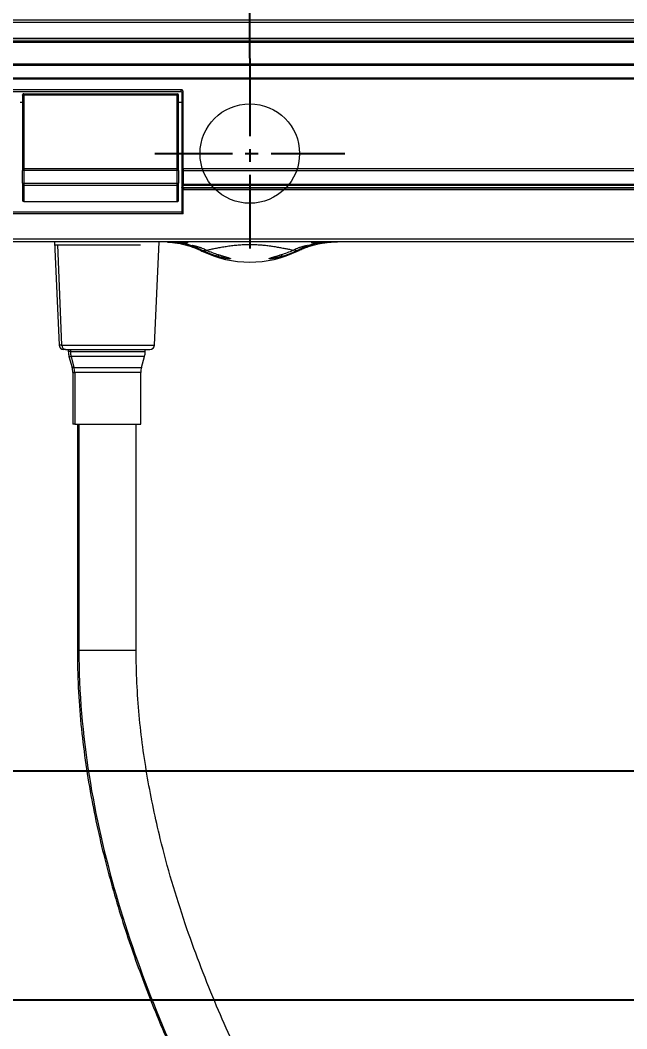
# Model space of a CAD drawing. Header units: millimetres. Extents: x -6909 to -4533, y -2578 to 782.
# Drawn here: x -5927.7 to -5793.6, y -1563.2 to -1340.2 of the extents above; entities that cross this region are included whole.
import ezdxf

# ---------------------------------------------------------------- set-up
doc = ezdxf.new("R2010")
doc.units = ezdxf.units.MM
doc.linetypes.add('CENTER2', pattern=[28.575, 19.05, -3.175, 3.175, -3.175])
doc.linetypes.add('HIDDENX2', pattern=[19.05, 12.7, -6.35])
doc.layers.add('FORM', color=7, linetype='Continuous')
doc.layers.add('HIDDEN', color=8, linetype='HIDDENX2')
doc.styles.get("Standard").update_dxf_attribs({"font": 'arial.ttf'})
doc.dimstyles.get("Standard").update_dxf_attribs({"dimtxt": 16, "dimasz": 16, "dimexe": 0.18, "dimexo": 0.0625, "dimgap": 3.5, "dimtad": 0, "dimdec": 1, "dimdsep": 46, "dimtxsty": 'Standard', "dimcen": 0.09, "dimclrd": 3, "dimclre": 3, "dimclrt": 3, "dimadec": 0, "dimazin": 0, "dimtfac": 1, "dimtdec": 1, "dimtofl": 0, "dimtmove": 0, "dimatfit": 3, "dimfxl": 1, "dimtolj": 1, "dimtzin": 0, "dimarcsym": 0})

# ---------------------------------------------------------------- blocks, each defined once
blk = doc.blocks.new('*D147')
at = {"color": 3, "lineweight": -2, "transparency": 16777216}
for p, q in [((-6026.91, -1297.06), (-6221.05, -1297.06)), ((-6026.91, -1348.62), (-6026.91, -1296.88)), ((-5892.91, -1297.06), (-6010.91, -1297.06)), ((-5876.91, -1348.62), (-5876.91, -1296.88))]:
    blk.add_line(p, q, dxfattribs=at)
at = {"color": 3, "lineweight": 18, "transparency": 16777216}
for points in [[(-6010.91, -1294.39), (-6010.91, -1299.72), (-6026.91, -1297.06)], [(-5892.91, -1294.39), (-5892.91, -1299.72), (-5876.91, -1297.06)]]:
    blk.add_solid(points, dxfattribs=at)
at = {"layer": 'Defpoints', "color": 0, "lineweight": 18, "transparency": 16777216}
for p in [(-5876.91, -1297.06), (-6026.91, -1348.68), (-5876.91, -1348.68)]:
    blk.add_point(p, dxfattribs=at)
at = {"color": 3, "lineweight": 18, "transparency": 16777216, "insert": (-6131.98, -1284.65), "char_height": 16, "attachment_point": 5}
blk.add_mtext('\\A1;{\\fGulim|b0|i0|c129|p50;배관} {\\fGulim|b0|i0|c129|p50;거리 }150%%P10', dxfattribs=at)
blk = doc.blocks.new('*D149')
at = {"color": 3, "lineweight": -2, "transparency": 16777216}
for p, q in [((-6187.41, -1340.75), (-6187.41, -1556.94)), ((-5712.01, -1367.11), (-5712.01, -1556.94)), ((-6171.41, -1556.76), (-5728.01, -1556.76))]:
    blk.add_line(p, q, dxfattribs=at)
at = {"color": 3, "lineweight": 18, "transparency": 16777216}
for points in [[(-6171.41, -1554.09), (-6171.41, -1559.42), (-6187.41, -1556.76)], [(-5728.01, -1554.09), (-5728.01, -1559.42), (-5712.01, -1556.76)]]:
    blk.add_solid(points, dxfattribs=at)
at = {"layer": 'Defpoints', "color": 0, "lineweight": 18, "transparency": 16777216}
for p in [(-6187.41, -1340.68), (-5712.01, -1367.05), (-5712.01, -1556.76)]:
    blk.add_point(p, dxfattribs=at)
at = {"color": 3, "lineweight": 18, "transparency": 16777216, "insert": (-6038.61, -1545.12), "char_height": 16, "attachment_point": 5}
blk.add_mtext('\\A1;475.4', dxfattribs=at)
blk = doc.blocks.new('*D150')
at = {"color": 3, "lineweight": -2, "transparency": 16777216}
for p, q in [((-6187.41, -1343.75), (-6187.41, -1506.35)), ((-5737.64, -1388.22), (-5737.64, -1506.35)), ((-6171.41, -1506.17), (-5753.64, -1506.17))]:
    blk.add_line(p, q, dxfattribs=at)
at = {"color": 3, "lineweight": 18, "transparency": 16777216}
for points in [[(-6171.41, -1503.5), (-6171.41, -1508.84), (-6187.41, -1506.17)], [(-5753.64, -1503.5), (-5753.64, -1508.84), (-5737.64, -1506.17)]]:
    blk.add_solid(points, dxfattribs=at)
at = {"layer": 'Defpoints', "color": 0, "lineweight": 18, "transparency": 16777216}
for p in [(-6187.41, -1343.68), (-5737.64, -1388.16), (-5737.64, -1506.17)]:
    blk.add_point(p, dxfattribs=at)
at = {"color": 3, "lineweight": 18, "transparency": 16777216, "insert": (-6018.25, -1494.5), "char_height": 16, "attachment_point": 5}
blk.add_mtext('\\A1;449.8', dxfattribs=at)

msp = doc.modelspace()

# ---------------------------------------------------------------- linework, layer by layer
at = {"linetype": 'Continuous', "lineweight": 18}
for p, q in [((-5752.41, -1340.18), (-6172.41, -1340.18)), ((-6172.41, -1344.18), (-5752.41, -1344.18)), ((-5752.45, -1345.01), (-6172.38, -1345.01)), ((-5753.07, -1353.04), (-6171.79, -1353.04)), ((-6032.71, -1355.98), (-5892.11, -1355.98)), ((-5927.16, -1356.78), (-5927.16, -1356.91)), ((-5927.16, -1356.91), (-5927.16, -1373.11)), ((-5926.86, -1356.48), (-5892.96, -1356.48)), ((-5926.86, -1356.48), (-5926.86, -1356.5)), ((-5892.66, -1356.91), (-5892.66, -1356.78)), ((-5892.66, -1373.11), (-5892.66, -1356.91)), ((-5891.91, -1356.18), (-5891.91, -1373.11)), ((-5927.16, -1358.4), (-5927.66, -1358.4)), ((-5891.91, -1358.4), (-5892.66, -1358.4)), ((-5927.16, -1373.11), (-5927.16, -1373.39)), ((-5927.16, -1376.25), (-5927.16, -1373.39)), ((-5892.66, -1373.39), (-5892.66, -1373.11)), ((-5892.66, -1373.39), (-5892.66, -1376.25)), ((-5891.91, -1373.11), (-5891.91, -1373.39)), ((-5891.91, -1373.39), (-5891.91, -1376.51)), ((-5891.91, -1375.38), (-5891.91, -1377.08)), ((-5927.16, -1376.25), (-5927.16, -1376.44)), ((-5927.16, -1376.44), (-5927.16, -1379.99)), ((-5892.66, -1376.44), (-5892.66, -1376.25)), ((-5892.66, -1379.99), (-5892.66, -1376.44)), ((-5891.91, -1376.51), (-5891.91, -1377.08)), ((-5891.91, -1377.08), (-5891.91, -1377.09)), ((-5891.91, -1377.09), (-5891.91, -1382.55)), ((-5891.91, -1377.09), (-5891.91, -1377.32)), ((-5891.91, -1377.32), (-5891.91, -1382.63)), ((-5891.71, -1377.29), (-5751.97, -1377.29)), ((-5891.61, -1377.6), (-5752.29, -1377.6)), ((-5926.86, -1380.29), (-5892.96, -1380.29)), ((-5766.99, -1389.18), (-6157.84, -1389.18)), ((-5920.09, -1389.18), (-5919.07, -1412.04)), ((-5897.99, -1412.04), (-5896.97, -1389.18)), ((-5919.91, -1389.88), (-5901.1, -1389.88)), ((-5886.93, -1390.85), (-5886.93, -1391.28)), ((-5917.65, -1413), (-5918.07, -1413)), ((-5917.65, -1413), (-5917.55, -1413)), ((-5917.55, -1413), (-5898.99, -1413)), ((-5917.03, -1413), (-5917.03, -1413.44)), ((-5900.03, -1413.44), (-5900.03, -1413)), ((-5916.88, -1414.53), (-5916.18, -1416.96)), ((-5900.88, -1416.96), (-5900.18, -1414.53)), ((-5916.03, -1418.06), (-5916.03, -1429.5)), ((-5901.03, -1429.5), (-5901.03, -1418.06)), ((-5915.62, -1429.5), (-5916.03, -1429.5)), ((-5915.62, -1429.5), (-5901.03, -1429.5)), ((-5915.03, -1429.5), (-5915.03, -1479.72)), ((-5902.03, -1479.72), (-5902.03, -1429.5))]:
    msp.add_line(p, q, dxfattribs=at)
at = {"linetype": 'Continuous', "lineweight": 13}
for p, q in [((-5752.41, -1340.68), (-6172.41, -1340.68)), ((-5752.45, -1344.3), (-6172.38, -1344.3)), ((-6172.38, -1344.75), (-5752.45, -1344.75)), ((-6172.38, -1344.98), (-5752.45, -1344.98)), ((-5752.45, -1345.12), (-6172.37, -1345.12)), ((-5752.47, -1349.92), (-6172.35, -1349.92)), ((-6172.33, -1350.16), (-5752.5, -1350.16)), ((-6171.76, -1353.16), (-5753.07, -1353.16)), ((-5892.11, -1355.57), (-6032.71, -1355.57)), ((-5926.86, -1356.5), (-5926.86, -1356.79)), ((-5892.96, -1356.79), (-5926.86, -1356.79)), ((-5926.86, -1356.79), (-5926.86, -1373)), ((-5892.96, -1356.79), (-5892.96, -1356.48)), ((-5892.96, -1373), (-5892.96, -1356.79)), ((-5891.61, -1373), (-5891.61, -1356.07)), ((-5926.86, -1373.39), (-5927.16, -1373.39)), ((-5926.86, -1373), (-5892.96, -1373)), ((-5926.86, -1373), (-5926.86, -1373.39)), ((-5892.96, -1373.39), (-5926.86, -1373.39)), ((-5926.86, -1373.39), (-5926.86, -1376.25)), ((-5892.96, -1373.39), (-5892.96, -1373)), ((-5892.66, -1373.39), (-5892.96, -1373.39)), ((-5892.96, -1376.25), (-5892.96, -1373.39)), ((-5891.61, -1373.39), (-5891.91, -1373.39)), ((-5891.61, -1373), (-5752.33, -1373)), ((-5891.61, -1373), (-5891.61, -1373.39)), ((-5891.61, -1373.39), (-5752.33, -1373.39)), ((-5891.61, -1373.39), (-5891.61, -1376.49)), ((-5927.16, -1376.25), (-5926.86, -1376.25)), ((-5926.86, -1376.25), (-5926.86, -1376.73)), ((-5926.86, -1376.25), (-5892.96, -1376.25)), ((-5926.86, -1376.73), (-5926.86, -1380.28)), ((-5892.96, -1376.73), (-5926.86, -1376.73)), ((-5892.96, -1376.25), (-5892.66, -1376.25)), ((-5892.96, -1376.73), (-5892.96, -1376.25)), ((-5892.96, -1380.28), (-5892.96, -1376.73)), ((-5891.71, -1376.71), (-5891.71, -1377.28)), ((-5891.71, -1377.28), (-5891.71, -1377.29)), ((-5752.29, -1377.28), (-5891.71, -1377.28)), ((-5891.61, -1376.49), (-5891.61, -1376.68)), ((-5752.33, -1376.49), (-5891.61, -1376.49)), ((-5891.61, -1376.68), (-5752.33, -1376.68)), ((-5891.61, -1383.04), (-5891.61, -1377.61)), ((-5926.86, -1380.29), (-5926.86, -1380.28)), ((-5926.86, -1380.28), (-5892.96, -1380.28)), ((-5892.96, -1380.28), (-5892.96, -1380.29)), ((-6032.91, -1382.55), (-5891.91, -1382.55)), ((-5891.61, -1383.04), (-6033.21, -1383.04)), ((-6158.77, -1388.53), (-5766.06, -1388.53)), ((-5919.43, -1389.88), (-5918.5, -1412.04)), ((-5866.91, -1390.85), (-5866.91, -1391.29)), ((-5883.91, -1392.02), (-5883.91, -1392.44)), ((-5869.91, -1392.02), (-5869.91, -1392.44)), ((-5918.61, -1412.04), (-5919.07, -1412.04)), ((-5918.61, -1412.04), (-5918.5, -1412.04)), ((-5918.5, -1412.04), (-5897.99, -1412.04)), ((-5916.57, -1413.44), (-5917.03, -1413.44)), ((-5916.57, -1413), (-5916.57, -1413.44)), ((-5916.57, -1413.44), (-5900.03, -1413.44)), ((-5916.88, -1414.53), (-5916.52, -1414.53)), ((-5916.42, -1414.53), (-5916.52, -1414.53)), ((-5916.42, -1414.53), (-5915.77, -1416.96)), ((-5900.18, -1414.53), (-5916.42, -1414.53)), ((-5915.77, -1416.96), (-5916.18, -1416.96)), ((-5916.03, -1418.06), (-5915.62, -1418.06)), ((-5915.77, -1416.96), (-5915.65, -1416.96)), ((-5915.65, -1416.96), (-5900.88, -1416.96)), ((-5915.62, -1418.06), (-5915.62, -1429.5)), ((-5915.51, -1418.06), (-5915.62, -1418.06)), ((-5901.03, -1418.06), (-5915.51, -1418.06)), ((-5914.68, -1429.5), (-5914.68, -1479.5))]:
    msp.add_line(p, q, dxfattribs=at)
at = {"linetype": 'Continuous', "lineweight": 18}
for centre, radius, start, end in [((-5926.86, -1356.78), 0.3, 90, 180.0007), ((-5892.96, -1356.78), 0.3, 360, 90), ((-5926.86, -1379.99), 0.3, 180, 270), ((-5892.96, -1379.99), 0.3, 270, 0), ((-5876.91, -1369.68), 24, 243.861, 296.1397), ((-5876.91, -1369.68), 23.4, 245.7731, 252.5956), ((-5876.91, -1369.68), 23.4, 287.4044, 294.2269), ((-5876.91, -1369.68), 23.81, 287.0994, 294.8373), ((-5918.07, -1412), 1, 182.5562, 270.0001), ((-5913.03, -1413.44), 4, 180, 195.9454), ((-5904.03, -1413.44), 4, 344.0546, 0), ((-5898.99, -1412), 1, 269.9999, 357.4438), ((-5920.03, -1418.06), 4, 0, 15.9453), ((-5897.03, -1418.06), 4, 164.0547, 180)]:
    msp.add_arc(centre, radius, start, end, dxfattribs=at)
at = {"linetype": 'Continuous', "lineweight": 18, "extrusion": (0, 3.66196e-06, 1)}
msp.add_arc((-5891.71, -1377.09, -0.01), 0.2, 179.9999, 270, dxfattribs=at)
at = {"linetype": 'Continuous', "lineweight": 13}
for centre, major_axis, ratio, start_param, end_param in [((-5926.86, -1356.91), (0.3, 0), 0.390731, 1.570796, 3.141593), ((-5892.96, -1356.91), (0.3, 0), 0.390731, 6.283172, 7.853982), ((-5926.86, -1373.11), (-0.3, 0), 0.390731, 4.712389, 6.283185), ((-5892.96, -1373.11), (-0.3, 0), 0.390731, 3.141593, 4.712389), ((-5891.61, -1373.11), (-0.3, 0), 0.390731, 4.712389, 6.283185), ((-5926.86, -1376.44), (0.3, 0), 0.965926, 3.141593, 4.712389), ((-5892.96, -1376.44), (0.3, 0), 0.965926, 4.712389, 6.283185), ((-5891.71, -1376.51), (-0.2, 0), 0.965926, 0.000006, 1.570796), ((-5926.86, -1379.99), (-0.3, 0), 0.965926, 0, 1.570796), ((-5892.96, -1379.99), (-0.3, 0), 0.965926, 1.570796, 3.141593), ((-5917.55, -1412), (0, 1), 0.945519, 1.61541, 3.141595), ((-5912.78, -1413.44), (0, 4), 0.945519, 1.570796, 1.849096), ((-5919.4, -1418.06), (0, -4), 0.945519, 1.570796, 1.849095)]:
    msp.add_ellipse(centre, major_axis=major_axis, ratio=ratio, start_param=start_param, end_param=end_param, dxfattribs=at)
at = {"linetype": 'Continuous', "lineweight": 18}
msp.add_ellipse((-5891.61, -1377.32), major_axis=(0.3, 0), ratio=0.965926, start_param=3.141595, end_param=4.712389, dxfattribs=at)
for points, knots in [([(-5726.28, -1344.04), (-5727.86, -1340.88), (-5749.49, -1298.27), (-5792.27, -1229.87), (-5830.54, -1164.88), (-5844.52, -1136.97)], [0, 0, 0, 0, 0.0253141, 0.3414284, 0.5718809, 0.5718809, 0.5718809, 0.5718809]), ([(-5761.82, -1673.46), (-5758.81, -1673.45), (-5752.23, -1673.07), (-5742.47, -1671.26), (-5733.02, -1668.36), (-5724.83, -1664.77), (-5717.89, -1660.8), (-5711.29, -1656.14), (-5704.85, -1650.56), (-5698.4, -1643.69), (-5692.43, -1636.02), (-5686.27, -1626.55), (-5680.22, -1615.08), (-5674.65, -1601.47), (-5670.21, -1586.86), (-5666.96, -1571.54), (-5664.83, -1555.77), (-5663.58, -1537.08), (-5663.74, -1515.54), (-5665.77, -1491.43), (-5669.39, -1467.72), (-5674.91, -1442.15), (-5682.71, -1414.99), (-5693.02, -1386.49), (-5705.56, -1357.2), (-5720.3, -1327.21), (-5737.05, -1296.5), (-5754.48, -1266.64), (-5772.16, -1237.42), (-5786.34, -1214.14), (-5796.88, -1196.57), (-5804.15, -1184.25), (-5811.83, -1170.98), (-5820.11, -1156.2), (-5826.29, -1144.66), (-5829.7, -1138.05), (-5830.26, -1136.97)], [0, 0, 0, 0, 0.0116386, 0.0256505, 0.0383834, 0.0498737, 0.0601415, 0.069166, 0.0808857, 0.0927518, 0.105033, 0.1177469, 0.1353745, 0.1537438, 0.1727746, 0.1923133, 0.2120438, 0.231928, 0.2619406, 0.2919928, 0.3218271, 0.3511643, 0.3894525, 0.4272049, 0.4645478, 0.5089071, 0.5527956, 0.596297, 0.6393368, 0.6817688, 0.6992341, 0.716669, 0.7357777, 0.7570906, 0.7805289, 0.785087, 0.785087, 0.785087, 0.785087]), ([(-5891.61, -1356.07), (-5891.61, -1356.06), (-5891.62, -1356.05), (-5891.62, -1356.04), (-5891.62, -1356.03), (-5891.62, -1356.02), (-5891.62, -1356.01), (-5891.62, -1355.99), (-5891.63, -1355.98), (-5891.63, -1355.97), (-5891.63, -1355.96), (-5891.63, -1355.95), (-5891.64, -1355.93), (-5891.64, -1355.92), (-5891.65, -1355.91), (-5891.65, -1355.9), (-5891.65, -1355.89), (-5891.66, -1355.87), (-5891.67, -1355.85), (-5891.69, -1355.82), (-5891.7, -1355.79), (-5891.72, -1355.77), (-5891.73, -1355.75), (-5891.75, -1355.73), (-5891.77, -1355.71), (-5891.79, -1355.69), (-5891.81, -1355.67), (-5891.84, -1355.65), (-5891.87, -1355.63), (-5891.89, -1355.62), (-5891.92, -1355.61), (-5891.93, -1355.6), (-5891.94, -1355.6), (-5891.95, -1355.6), (-5891.96, -1355.59), (-5891.98, -1355.59), (-5891.99, -1355.58), (-5892.01, -1355.58), (-5892.03, -1355.58), (-5892.05, -1355.57), (-5892.07, -1355.57), (-5892.09, -1355.57), (-5892.11, -1355.57), (-5892.11, -1355.57)], [0, 0, 0, 0, 0.016676, 0.033262, 0.049761, 0.066174, 0.082502, 0.098747, 0.114909, 0.130991, 0.146996, 0.162928, 0.178787, 0.194579, 0.210305, 0.225968, 0.24157, 0.257116, 0.301408, 0.345814, 0.39038, 0.424376, 0.457112, 0.488569, 0.518726, 0.560406, 0.601381, 0.641645, 0.681183, 0.719974, 0.75802, 0.768642, 0.780993, 0.795074, 0.810884, 0.828426, 0.847704, 0.868719, 0.891477, 0.915979, 0.942231, 0.970237, 1, 1, 1, 1]), ([(-5927.16, -1356.79), (-5927.16, -1356.78), (-5927.16, -1356.75), (-5927.15, -1356.72), (-5927.12, -1356.71), (-5927.09, -1356.72), (-5927.08, -1356.72)], [0, 0, 0, 0, 0.214485, 0.454344, 0.717703, 1, 1, 1, 1]), ([(-5892.69, -1356.87), (-5892.68, -1356.86), (-5892.68, -1356.84), (-5892.67, -1356.82), (-5892.67, -1356.82), (-5892.67, -1356.82), (-5892.66, -1356.82)], [0, 0, 0, 0, 0.325103, 0.633241, 0.921008, 1, 1, 1, 1]), ([(-5892.11, -1355.98), (-5892.1, -1355.98), (-5892.06, -1355.99), (-5892.02, -1356.01), (-5891.98, -1356.03), (-5891.96, -1356.06), (-5891.94, -1356.09), (-5891.92, -1356.12), (-5891.92, -1356.15), (-5891.91, -1356.17), (-5891.91, -1356.18)], [0, 0, 0, 0, 0.164109, 0.308937, 0.441456, 0.564175, 0.678954, 0.788027, 0.894048, 1, 1, 1, 1]), ([(-5891.91, -1376.51), (-5891.91, -1376.51), (-5891.91, -1376.51), (-5891.88, -1376.5), (-5891.85, -1376.5), (-5891.8, -1376.5), (-5891.77, -1376.5), (-5891.69, -1376.49), (-5891.65, -1376.49), (-5891.61, -1376.49)], [0, 0, 0, 0, 0.25, 0.25, 0.5, 0.5, 0.75, 0.75, 1, 1, 1, 1]), ([(-5891.9, -1377.31), (-5891.9, -1377.32), (-5891.89, -1377.34), (-5891.89, -1377.38), (-5891.88, -1377.39), (-5891.86, -1377.43), (-5891.85, -1377.44), (-5891.83, -1377.48), (-5891.82, -1377.49), (-5891.79, -1377.52), (-5891.78, -1377.53), (-5891.74, -1377.55), (-5891.73, -1377.56), (-5891.69, -1377.58), (-5891.68, -1377.59), (-5891.64, -1377.59), (-5891.62, -1377.6), (-5891.61, -1377.6)], [0, 0, 0, 0, 0.125, 0.125, 0.25, 0.25, 0.375, 0.375, 0.5, 0.5, 0.625, 0.625, 0.75, 0.75, 0.875, 0.875, 1, 1, 1, 1]), ([(-5891.61, -1377.61), (-5891.61, -1377.61), (-5891.61, -1377.61), (-5891.61, -1377.6), (-5891.61, -1377.6), (-5891.61, -1377.6)], [0, 0, 0, 0, 0.182766, 0.998794, 1, 1, 1, 1]), ([(-5891.61, -1383.04), (-5891.62, -1383.04), (-5891.62, -1383.03), (-5891.63, -1383.03), (-5891.64, -1383.03), (-5891.66, -1383.02), (-5891.68, -1383.01), (-5891.7, -1383), (-5891.72, -1382.98), (-5891.73, -1382.97), (-5891.75, -1382.96), (-5891.76, -1382.96), (-5891.78, -1382.93), (-5891.79, -1382.92), (-5891.82, -1382.89), (-5891.82, -1382.88), (-5891.84, -1382.87), (-5891.84, -1382.86), (-5891.86, -1382.83), (-5891.87, -1382.8), (-5891.89, -1382.77), (-5891.89, -1382.76), (-5891.9, -1382.73), (-5891.9, -1382.72), (-5891.91, -1382.68), (-5891.91, -1382.66), (-5891.91, -1382.63)], [0, 0, 0, 0, 0.03125, 0.03125, 0.0625, 0.125, 0.125, 0.25, 0.25, 0.3125, 0.3125, 0.375, 0.375, 0.5, 0.5, 0.5625, 0.5625, 0.625, 0.625, 0.75, 0.75, 0.8125, 0.8125, 0.875, 0.875, 1, 1, 1, 1]), ([(-5895.11, -1389.22), (-5894.74, -1389.24), (-5894.38, -1389.27), (-5893.83, -1389.34), (-5893.64, -1389.36), (-5893.27, -1389.41), (-5893.08, -1389.44), (-5892.52, -1389.54), (-5892.14, -1389.62), (-5891.59, -1389.75), (-5891.4, -1389.79), (-5891.13, -1389.86), (-5891.03, -1389.89), (-5890.85, -1389.94), (-5890.39, -1390.07), (-5889.58, -1390.33), (-5888.52, -1390.75), (-5887.83, -1391.06), (-5887.49, -1391.23)], [0, 0, 0, 0, 0.137234, 0.137234, 0.209131, 0.209131, 0.281028, 0.281028, 0.424822, 0.424822, 0.49672, 0.49672, 0.532668, 0.532668, 0.568617, 0.712411, 0.856206, 1, 1, 1, 1]), ([(-5866.34, -1391.23), (-5866, -1391.06), (-5865.31, -1390.75), (-5864.6, -1390.47), (-5864.06, -1390.28), (-5863.88, -1390.22), (-5863.52, -1390.1), (-5863.34, -1390.04), (-5862.79, -1389.88), (-5862.42, -1389.79), (-5861.86, -1389.66), (-5861.68, -1389.62), (-5861.4, -1389.56), (-5861.31, -1389.54), (-5861.12, -1389.51), (-5860.65, -1389.42), (-5859.8, -1389.3), (-5858.67, -1389.21), (-5857.91, -1389.18), (-5857.53, -1389.18)], [0, 0, 0, 0, 0.125, 0.25, 0.25, 0.3125, 0.3125, 0.375, 0.375, 0.5, 0.5, 0.5625, 0.5625, 0.59375, 0.59375, 0.625, 0.75, 0.875, 1, 1, 1, 1]), ([(-5886.91, -1390.85), (-5887.09, -1390.78), (-5887.26, -1390.71), (-5887.51, -1390.61), (-5887.59, -1390.58), (-5887.72, -1390.54), (-5887.76, -1390.52), (-5887.82, -1390.5), (-5887.85, -1390.5), (-5887.89, -1390.48), (-5887.99, -1390.45), (-5888.17, -1390.39), (-5888.33, -1390.34), (-5888.48, -1390.3), (-5888.55, -1390.27), (-5888.65, -1390.24), (-5888.69, -1390.24), (-5888.76, -1390.22), (-5888.79, -1390.21), (-5888.89, -1390.18), (-5889.01, -1390.15), (-5889.12, -1390.13), (-5889.2, -1390.11), (-5889.23, -1390.1), (-5889.28, -1390.09), (-5889.3, -1390.09), (-5889.37, -1390.07), (-5889.45, -1390.06), (-5889.51, -1390.05), (-5889.57, -1390.04), (-5889.59, -1390.04), (-5889.63, -1390.04), (-5889.64, -1390.04), (-5889.66, -1390.04), (-5889.66, -1390.05), (-5889.66, -1390.05)], [0, 0, 0, 0, 0.125, 0.125, 0.1875, 0.1875, 0.21875, 0.21875, 0.234375, 0.234375, 0.25, 0.3125, 0.375, 0.375, 0.4375, 0.4375, 0.46875, 0.46875, 0.5, 0.5, 0.5625, 0.625, 0.625, 0.65625, 0.65625, 0.6875, 0.6875, 0.75, 0.8125, 0.8125, 0.875, 0.875, 0.9375, 0.9375, 1, 1, 1, 1]), ([(-5889.66, -1390.05), (-5889.66, -1390.06), (-5889.66, -1390.06), (-5889.64, -1390.07), (-5889.62, -1390.09), (-5889.58, -1390.11), (-5889.55, -1390.13), (-5889.54, -1390.13), (-5889.53, -1390.14), (-5889.52, -1390.14), (-5889.5, -1390.15), (-5889.48, -1390.16), (-5889.43, -1390.18), (-5889.36, -1390.21), (-5889.27, -1390.24), (-5889.2, -1390.27), (-5889.17, -1390.29), (-5889.13, -1390.3), (-5889.1, -1390.31), (-5889.09, -1390.32), (-5889.03, -1390.35), (-5888.97, -1390.37), (-5888.8, -1390.44), (-5888.67, -1390.49), (-5888.5, -1390.57), (-5888.47, -1390.58), (-5888.4, -1390.61), (-5888.36, -1390.63), (-5888.25, -1390.67), (-5888.11, -1390.73), (-5887.96, -1390.8), (-5887.81, -1390.87), (-5887.73, -1390.9), (-5887.5, -1391.01), (-5887.34, -1391.09), (-5887.18, -1391.16)], [0, 0, 0, 0, 0.0625, 0.0625, 0.125, 0.1875, 0.1875, 0.203125, 0.203125, 0.21875, 0.21875, 0.25, 0.25, 0.3125, 0.375, 0.375, 0.40625, 0.421875, 0.421875, 0.4375, 0.4375, 0.5, 0.5, 0.625, 0.625, 0.65625, 0.65625, 0.6875, 0.6875, 0.75, 0.8125, 0.8125, 0.875, 0.875, 1, 1, 1, 1]), ([(-5887.49, -1391.23), (-5887.49, -1391.23), (-5887.45, -1391.22), (-5887.32, -1391.19), (-5887.18, -1391.16)], [0, 0, 0, 0, 0.320069, 1, 1, 1, 1]), ([(-5864.16, -1390.05), (-5864.16, -1390.05), (-5864.17, -1390.04), (-5864.19, -1390.04), (-5864.22, -1390.04), (-5864.26, -1390.04), (-5864.3, -1390.05), (-5864.32, -1390.05), (-5864.35, -1390.05), (-5864.37, -1390.06), (-5864.42, -1390.07), (-5864.5, -1390.08), (-5864.6, -1390.1), (-5864.66, -1390.12), (-5864.68, -1390.12), (-5864.7, -1390.13), (-5864.72, -1390.13), (-5864.76, -1390.14), (-5864.79, -1390.15), (-5864.88, -1390.17), (-5865, -1390.2), (-5865.14, -1390.23), (-5865.24, -1390.26), (-5865.28, -1390.27), (-5865.33, -1390.29), (-5865.35, -1390.3), (-5865.39, -1390.31), (-5865.48, -1390.33), (-5865.58, -1390.36), (-5865.74, -1390.41), (-5865.9, -1390.47), (-5866.06, -1390.52), (-5866.23, -1390.58), (-5866.32, -1390.61), (-5866.57, -1390.71), (-5866.74, -1390.78), (-5866.91, -1390.85)], [0, 0, 0, 0, 0.0625, 0.0625, 0.125, 0.1875, 0.1875, 0.21875, 0.21875, 0.25, 0.25, 0.3125, 0.375, 0.375, 0.390625, 0.390625, 0.40625, 0.40625, 0.4375, 0.4375, 0.5, 0.5625, 0.5625, 0.59375, 0.59375, 0.609375, 0.609375, 0.625, 0.6875, 0.6875, 0.75, 0.8125, 0.8125, 0.875, 0.875, 1, 1, 1, 1]), ([(-5866.65, -1391.16), (-5866.49, -1391.09), (-5866.33, -1391.01), (-5866.02, -1390.87), (-5865.87, -1390.8), (-5865.69, -1390.72), (-5865.65, -1390.7), (-5865.58, -1390.67), (-5865.54, -1390.66), (-5865.43, -1390.61), (-5865.3, -1390.55), (-5865.17, -1390.5), (-5865.04, -1390.44), (-5864.98, -1390.42), (-5864.9, -1390.39), (-5864.89, -1390.38), (-5864.86, -1390.37), (-5864.82, -1390.35), (-5864.78, -1390.34), (-5864.7, -1390.3), (-5864.6, -1390.26), (-5864.51, -1390.23), (-5864.45, -1390.2), (-5864.42, -1390.19), (-5864.4, -1390.18), (-5864.38, -1390.17), (-5864.37, -1390.17), (-5864.33, -1390.15), (-5864.27, -1390.12), (-5864.21, -1390.09), (-5864.19, -1390.08), (-5864.17, -1390.06), (-5864.17, -1390.06), (-5864.17, -1390.06), (-5864.16, -1390.05), (-5864.16, -1390.05)], [0, 0, 0, 0, 0.125, 0.125, 0.25, 0.25, 0.28125, 0.28125, 0.3125, 0.3125, 0.375, 0.4375, 0.4375, 0.5, 0.5, 0.515625, 0.515625, 0.53125, 0.5625, 0.5625, 0.625, 0.6875, 0.6875, 0.71875, 0.734375, 0.734375, 0.75, 0.75, 0.8125, 0.875, 0.9375, 0.9375, 0.96875, 0.96875, 1, 1, 1, 1]), ([(-5883.91, -1392.02), (-5883.83, -1392.04), (-5883.65, -1392.1), (-5883.39, -1392.18), (-5883.22, -1392.23), (-5883.09, -1392.27), (-5883.05, -1392.28), (-5882.99, -1392.3), (-5882.97, -1392.31), (-5882.93, -1392.32), (-5882.82, -1392.35), (-5882.64, -1392.4), (-5882.42, -1392.47), (-5882.27, -1392.52), (-5882.17, -1392.55), (-5882.13, -1392.56), (-5882.06, -1392.58), (-5882.03, -1392.59), (-5881.93, -1392.62), (-5881.81, -1392.66), (-5881.7, -1392.69), (-5881.63, -1392.72), (-5881.59, -1392.73), (-5881.55, -1392.74), (-5881.53, -1392.75), (-5881.52, -1392.76), (-5881.47, -1392.78), (-5881.39, -1392.8), (-5881.29, -1392.84), (-5881.24, -1392.87), (-5881.22, -1392.88), (-5881.22, -1392.88), (-5881.21, -1392.89), (-5881.2, -1392.89), (-5881.19, -1392.9), (-5881.19, -1392.9), (-5881.17, -1392.91), (-5881.16, -1392.93), (-5881.17, -1392.94), (-5881.18, -1392.95), (-5881.18, -1392.95), (-5881.2, -1392.96), (-5881.2, -1392.96), (-5881.23, -1392.96), (-5881.27, -1392.97), (-5881.37, -1392.97), (-5881.44, -1392.96), (-5881.5, -1392.96), (-5881.51, -1392.96), (-5881.53, -1392.96), (-5881.57, -1392.95), (-5881.6, -1392.95), (-5881.68, -1392.94), (-5881.79, -1392.93), (-5881.91, -1392.91), (-5881.99, -1392.9), (-5882.01, -1392.9), (-5882.04, -1392.89), (-5882.06, -1392.89), (-5882.11, -1392.88), (-5882.14, -1392.87), (-5882.25, -1392.85), (-5882.4, -1392.83), (-5882.55, -1392.79), (-5882.67, -1392.77), (-5882.71, -1392.76), (-5882.77, -1392.75), (-5882.79, -1392.74), (-5882.83, -1392.73), (-5882.94, -1392.71), (-5883.04, -1392.68), (-5883.21, -1392.64), (-5883.3, -1392.62), (-5883.47, -1392.57), (-5883.56, -1392.54), (-5883.74, -1392.49), (-5883.83, -1392.47), (-5883.91, -1392.44)], [0, 0, 0, 0, 0.03125, 0.0625, 0.09375, 0.09375, 0.109375, 0.109375, 0.117188, 0.117188, 0.125, 0.15625, 0.1875, 0.21875, 0.21875, 0.234375, 0.234375, 0.25, 0.25, 0.28125, 0.3125, 0.3125, 0.328125, 0.335938, 0.335938, 0.34375, 0.34375, 0.375, 0.40625, 0.4375, 0.4375, 0.445313, 0.445313, 0.453125, 0.453125, 0.46875, 0.46875, 0.5, 0.53125, 0.53125, 0.546875, 0.546875, 0.5625, 0.5625, 0.59375, 0.625, 0.65625, 0.65625, 0.664062, 0.664062, 0.671875, 0.6875, 0.6875, 0.71875, 0.75, 0.75, 0.757812, 0.757812, 0.765625, 0.765625, 0.78125, 0.78125, 0.8125, 0.84375, 0.84375, 0.859375, 0.859375, 0.867188, 0.867188, 0.875, 0.90625, 0.90625, 0.9375, 0.9375, 0.96875, 0.96875, 1, 1, 1, 1]), ([(-5869.91, -1392.44), (-5870, -1392.47), (-5870.18, -1392.52), (-5870.44, -1392.59), (-5870.61, -1392.64), (-5870.74, -1392.67), (-5870.78, -1392.68), (-5870.87, -1392.7), (-5870.91, -1392.71), (-5871.03, -1392.74), (-5871.2, -1392.78), (-5871.35, -1392.81), (-5871.5, -1392.84), (-5871.58, -1392.85), (-5871.72, -1392.88), (-5871.79, -1392.89), (-5871.91, -1392.91), (-5872.04, -1392.93), (-5872.15, -1392.94), (-5872.21, -1392.95), (-5872.22, -1392.95), (-5872.25, -1392.95), (-5872.26, -1392.95), (-5872.3, -1392.96), (-5872.32, -1392.96), (-5872.38, -1392.96), (-5872.46, -1392.97), (-5872.52, -1392.97), (-5872.56, -1392.97), (-5872.57, -1392.97), (-5872.59, -1392.96), (-5872.6, -1392.96), (-5872.61, -1392.96), (-5872.63, -1392.96), (-5872.66, -1392.95), (-5872.67, -1392.94), (-5872.66, -1392.93), (-5872.66, -1392.92), (-5872.66, -1392.92), (-5872.65, -1392.91), (-5872.64, -1392.9), (-5872.62, -1392.89), (-5872.59, -1392.87), (-5872.54, -1392.84), (-5872.48, -1392.82), (-5872.42, -1392.8), (-5872.4, -1392.79), (-5872.36, -1392.78), (-5872.34, -1392.77), (-5872.28, -1392.74), (-5872.18, -1392.71), (-5872.07, -1392.68), (-5871.99, -1392.65), (-5871.96, -1392.64), (-5871.91, -1392.63), (-5871.9, -1392.62), (-5871.86, -1392.61), (-5871.78, -1392.59), (-5871.63, -1392.54), (-5871.42, -1392.47), (-5871.26, -1392.43), (-5871.17, -1392.4), (-5871.15, -1392.39), (-5871.11, -1392.38), (-5871.05, -1392.36), (-5870.98, -1392.34), (-5870.86, -1392.31), (-5870.7, -1392.26), (-5870.53, -1392.2), (-5870.4, -1392.17), (-5870.35, -1392.15), (-5870.27, -1392.12), (-5870.22, -1392.11), (-5870.09, -1392.07), (-5870, -1392.04), (-5869.91, -1392.02)], [0, 0, 0, 0, 0.03125, 0.0625, 0.09375, 0.09375, 0.109375, 0.109375, 0.125, 0.125, 0.15625, 0.1875, 0.1875, 0.21875, 0.21875, 0.25, 0.25, 0.28125, 0.3125, 0.3125, 0.320313, 0.320313, 0.328125, 0.328125, 0.34375, 0.34375, 0.375, 0.40625, 0.40625, 0.421875, 0.421875, 0.429688, 0.429688, 0.4375, 0.46875, 0.5, 0.5, 0.515625, 0.515625, 0.53125, 0.53125, 0.5625, 0.5625, 0.59375, 0.625, 0.625, 0.640625, 0.640625, 0.65625, 0.65625, 0.6875, 0.71875, 0.71875, 0.734375, 0.734375, 0.742188, 0.742188, 0.75, 0.78125, 0.8125, 0.84375, 0.84375, 0.851562, 0.851562, 0.859375, 0.875, 0.875, 0.90625, 0.9375, 0.9375, 0.953125, 0.953125, 0.96875, 0.96875, 1, 1, 1, 1]), ([(-5915.03, -1479.5), (-5915.01, -1484.99), (-5914.49, -1495.73), (-5912.25, -1511.46), (-5908.95, -1526.37), (-5904.86, -1540.41), (-5899.87, -1554.53), (-5894.09, -1568.46), (-5887.67, -1581.97), (-5881.32, -1594), (-5874.51, -1605.65), (-5867.17, -1616.74), (-5859.25, -1627.11), (-5851.53, -1635.79), (-5844.04, -1643.04), (-5836.81, -1649.04), (-5828.86, -1654.7), (-5822.41, -1658.49), (-5818.27, -1660.59), (-5817.51, -1660.96)], [0, 0, 0, 0, 0.075452, 0.148373, 0.218725, 0.286281, 0.350718, 0.42632, 0.495835, 0.558883, 0.616064, 0.684464, 0.745197, 0.799498, 0.848414, 0.892789, 0.93328, 0.987802, 1, 1, 1, 1]), ([(-5914.68, -1479.5), (-5914.68, -1498.24), (-5909.73, -1526.02), (-5897.61, -1560.2), (-5887.39, -1582.21), (-5877.47, -1600.43), (-5864.6, -1620.66), (-5847.3, -1641.16), (-5828.48, -1655.42), (-5812.11, -1663.75), (-5800.19, -1668.1), (-5788.71, -1671.11), (-5774.28, -1673.62), (-5756.29, -1674.1), (-5742.16, -1671.25), (-5735.76, -1669.11)], [0, 0, 0, 0, 0.121876, 0.185252, 0.253909, 0.305158, 0.360678, 0.476345, 0.592011, 0.652158, 0.717317, 0.762163, 0.810746, 0.911962, 1, 1, 1, 1]), ([(-5764.65, -1660.63), (-5766.17, -1660.65), (-5768.93, -1660.6), (-5772.96, -1660.39), (-5777.12, -1659.91), (-5782, -1659.18), (-5788.11, -1657.92), (-5795.37, -1655.96), (-5803.69, -1653.11), (-5811.74, -1649.53), (-5819.31, -1645.34), (-5826.32, -1640.7), (-5833.7, -1634.87), (-5841.44, -1627.58), (-5849.55, -1618.49), (-5857.15, -1608.38), (-5864.32, -1597.39), (-5871.09, -1585.67), (-5878.04, -1572.16), (-5885, -1556.83), (-5891.53, -1539.69), (-5896.42, -1523.14), (-5899.68, -1507.69), (-5901.58, -1493.77), (-5902.01, -1484.31), (-5902.03, -1479.5)], [0, 0, 0, 0, 0.020943, 0.0369, 0.052094, 0.072586, 0.098445, 0.12959, 0.165791, 0.207211, 0.238106, 0.272143, 0.309988, 0.352551, 0.400995, 0.456738, 0.504362, 0.557888, 0.618112, 0.685076, 0.757745, 0.835021, 0.888632, 0.943657, 1, 1, 1, 1])]:
    msp.add_open_spline(points, degree=3, knots=knots, dxfattribs=at)
at = {"linetype": 'Continuous', "lineweight": 13}
for points, knots in [([(-5892.11, -1355.98), (-5892.11, -1355.98), (-5892.11, -1355.98), (-5892.11, -1355.97), (-5892.11, -1355.96), (-5892.11, -1355.94), (-5892.11, -1355.92), (-5892.11, -1355.89), (-5892.11, -1355.87), (-5892.11, -1355.83), (-5892.11, -1355.81), (-5892.11, -1355.76), (-5892.11, -1355.74), (-5892.11, -1355.69), (-5892.11, -1355.66), (-5892.11, -1355.61), (-5892.11, -1355.59), (-5892.11, -1355.57)], [0, 0, 0, 0, 0.125357, 0.125357, 0.250306, 0.250306, 0.375255, 0.375255, 0.500204, 0.500204, 0.625153, 0.625153, 0.750102, 0.750102, 0.875051, 0.875051, 1, 1, 1, 1]), ([(-5891.61, -1356.07), (-5891.65, -1356.07), (-5891.69, -1356.07), (-5891.77, -1356.08), (-5891.8, -1356.09), (-5891.85, -1356.11), (-5891.88, -1356.13), (-5891.91, -1356.15), (-5891.91, -1356.17), (-5891.91, -1356.18)], [0, 0, 0, 0, 0.25, 0.25, 0.5, 0.5, 0.75, 0.75, 1, 1, 1, 1]), ([(-5891.71, -1377.28), (-5891.74, -1377.28), (-5891.77, -1377.27), (-5891.82, -1377.25), (-5891.84, -1377.24), (-5891.87, -1377.2), (-5891.89, -1377.18), (-5891.91, -1377.13), (-5891.91, -1377.11), (-5891.91, -1377.08)], [0, 0, 0, 0, 0.25, 0.25, 0.5, 0.5, 0.75, 0.75, 1, 1, 1, 1]), ([(-5891.41, -1377.11), (-5891.42, -1377.12), (-5891.42, -1377.13), (-5891.42, -1377.14), (-5891.43, -1377.15), (-5891.43, -1377.16), (-5891.44, -1377.17), (-5891.44, -1377.18), (-5891.44, -1377.19), (-5891.45, -1377.2), (-5891.45, -1377.21), (-5891.46, -1377.22), (-5891.46, -1377.23), (-5891.46, -1377.24), (-5891.47, -1377.25), (-5891.47, -1377.26), (-5891.47, -1377.27), (-5891.48, -1377.28), (-5891.48, -1377.29), (-5891.49, -1377.29), (-5891.49, -1377.3), (-5891.49, -1377.31), (-5891.5, -1377.32), (-5891.5, -1377.33), (-5891.5, -1377.34), (-5891.51, -1377.35), (-5891.51, -1377.35), (-5891.51, -1377.36), (-5891.51, -1377.37), (-5891.52, -1377.38), (-5891.52, -1377.38), (-5891.52, -1377.39), (-5891.53, -1377.4), (-5891.53, -1377.41), (-5891.53, -1377.41), (-5891.54, -1377.42), (-5891.54, -1377.43), (-5891.54, -1377.43), (-5891.54, -1377.44), (-5891.55, -1377.44), (-5891.55, -1377.45), (-5891.55, -1377.46), (-5891.56, -1377.47), (-5891.56, -1377.49), (-5891.57, -1377.5), (-5891.58, -1377.51), (-5891.58, -1377.53), (-5891.59, -1377.54), (-5891.59, -1377.55), (-5891.59, -1377.56), (-5891.6, -1377.57), (-5891.6, -1377.58), (-5891.6, -1377.58), (-5891.61, -1377.59), (-5891.61, -1377.6), (-5891.61, -1377.6)], [0, 0, 0, 0, 0.017049, 0.033973, 0.050774, 0.06745, 0.084002, 0.100431, 0.116735, 0.132915, 0.148971, 0.164904, 0.180712, 0.196397, 0.211958, 0.227395, 0.242709, 0.257898, 0.272965, 0.287907, 0.302727, 0.317422, 0.331995, 0.346443, 0.360769, 0.374971, 0.38905, 0.403006, 0.416839, 0.430549, 0.444136, 0.457599, 0.47094, 0.484159, 0.497254, 0.510227, 0.523077, 0.535805, 0.54841, 0.560893, 0.573253, 0.585492, 0.618108, 0.650571, 0.68289, 0.715073, 0.747128, 0.779063, 0.810888, 0.84261, 0.874239, 0.905784, 0.937253, 0.968655, 1, 1, 1, 1]), ([(-5886.52, -1391.03), (-5886.33, -1390.99), (-5885.89, -1390.9), (-5885.07, -1390.73), (-5884.08, -1390.54), (-5883.01, -1390.34), (-5881.88, -1390.16), (-5880.72, -1390), (-5879.54, -1389.87), (-5878.37, -1389.79), (-5877.24, -1389.75), (-5876.14, -1389.76), (-5875.04, -1389.82), (-5873.95, -1389.91), (-5872.86, -1390.03), (-5871.8, -1390.18), (-5870.79, -1390.35), (-5869.82, -1390.52), (-5868.92, -1390.7), (-5868.11, -1390.86), (-5867.6, -1390.97), (-5867.35, -1391.02), (-5867.31, -1391.03)], [0, 0, 0, 0, 0.06952, 0.145015, 0.212815, 0.273816, 0.32858, 0.377128, 0.419825, 0.457347, 0.490824, 0.522707, 0.5559, 0.5925, 0.633321, 0.678497, 0.728461, 0.783525, 0.843986, 0.9104, 0.983477, 1, 1, 1, 1]), ([(-5866.65, -1391.16), (-5866.55, -1391.19), (-5866.47, -1391.2), (-5866.37, -1391.22), (-5866.34, -1391.23), (-5866.34, -1391.23)], [0, 0, 0, 0, 0.5, 0.5, 1, 1, 1, 1]), ([(-5915.03, -1479.5), (-5915.03, -1479.5), (-5915.01, -1479.5), (-5914.91, -1479.5), (-5914.81, -1479.5), (-5914.68, -1479.5)], [0, 0, 0, 0, 0.405591, 0.405591, 1, 1, 1, 1]), ([(-5914.68, -1479.5), (-5914.54, -1479.5), (-5914.36, -1479.5), (-5913.93, -1479.5), (-5913.68, -1479.5), (-5913.12, -1479.5), (-5912.8, -1479.5), (-5912.13, -1479.5), (-5911.76, -1479.5), (-5911, -1479.5), (-5910.6, -1479.5), (-5909.77, -1479.5), (-5909.35, -1479.5), (-5908.5, -1479.5), (-5908.07, -1479.5), (-5907.23, -1479.5), (-5906.82, -1479.5), (-5906.01, -1479.5), (-5905.62, -1479.5), (-5904.89, -1479.5), (-5904.54, -1479.5), (-5903.9, -1479.5), (-5903.61, -1479.5), (-5903.1, -1479.5), (-5902.87, -1479.5), (-5902.5, -1479.5), (-5902.35, -1479.5), (-5902.14, -1479.5), (-5902.07, -1479.5), (-5902.03, -1479.5), (-5902.03, -1479.5), (-5902.03, -1479.5)], [0, 0, 0, 0, 0.069844, 0.069844, 0.139688, 0.139688, 0.209532, 0.209532, 0.279376, 0.279376, 0.34922, 0.34922, 0.419064, 0.419064, 0.488908, 0.488908, 0.558752, 0.558752, 0.628596, 0.628596, 0.698441, 0.698441, 0.768285, 0.768285, 0.838129, 0.838129, 0.907973, 0.907973, 0.977817, 0.977817, 1, 1, 1, 1])]:
    msp.add_open_spline(points, degree=3, knots=knots, dxfattribs=at)
at = {"linetype": 'Continuous', "lineweight": 18}
for points, degree in [([(-5927.14, -1356.72), (-5927.14, -1356.78), (-5927.14, -1356.86)], 2), ([(-5891.89, -1376.48), (-5891.92, -1376.53), (-5891.9, -1376.59)], 2), ([(-5891.91, -1377.31), (-5891.89, -1377.43)], 1), ([(-5891.9, -1377.31), (-5891.9, -1377.31), (-5891.91, -1377.31), (-5891.91, -1377.32), (-5891.91, -1377.32), (-5891.91, -1377.32)], 3), ([(-5891.61, -1376.68), (-5891.63, -1376.68), (-5891.67, -1376.68), (-5891.71, -1376.69), (-5891.71, -1376.7), (-5891.71, -1376.71)], 3), ([(-5895.19, -1389.22), (-5894.2, -1389.3), (-5890.51, -1389.31)], 2), ([(-5893.42, -1389.28), (-5891.46, -1389.35), (-5889.66, -1390.08)], 2), ([(-5864.17, -1390.09), (-5862.37, -1389.35), (-5860.41, -1389.28)], 2), ([(-5863.32, -1389.31), (-5859.63, -1389.3), (-5858.63, -1389.21)], 2), ([(-5886.93, -1391.28), (-5886.96, -1391.27), (-5887.01, -1391.24), (-5887.1, -1391.2), (-5887.15, -1391.18), (-5887.18, -1391.16)], 3), ([(-5883.91, -1392.44), (-5884.94, -1392.12), (-5885.95, -1391.74), (-5886.93, -1391.28)], 3), ([(-5886.91, -1390.85), (-5886.87, -1390.87), (-5886.78, -1390.91), (-5886.65, -1390.97), (-5886.56, -1391.01), (-5886.52, -1391.03)], 3), ([(-5867.31, -1391.03), (-5867.27, -1391.01), (-5867.18, -1390.97), (-5867.05, -1390.91), (-5866.96, -1390.87), (-5866.91, -1390.85)], 3), ([(-5866.65, -1391.16), (-5866.68, -1391.18), (-5866.74, -1391.21), (-5866.83, -1391.25), (-5866.89, -1391.28), (-5866.91, -1391.29)], 3)]:
    msp.add_open_spline(points, degree=degree, dxfattribs=at)
at = {"layer": 'FORM', "color": 1, "lineweight": 18}
msp.add_circle((-5876.91, -1369.68), 11, dxfattribs=at)
msp.add_circle((-5876.91, -1369.68), 11, dxfattribs=at)
at = {"layer": 'HIDDEN', "color": 1, "linetype": 'CENTER2', "ltscale": 0.9}
for p, q in [((-5876.91, -1348.68), (-5876.91, -1390.68)), ((-5897.91, -1369.68), (-5855.91, -1369.68))]:
    msp.add_line(p, q, dxfattribs=at)

# ---------------------------------------------------------------- dimensions: what is measured, and where the dimension line sits
at = {"color": 1, "lineweight": 18}
dim = msp.add_linear_dim(base=(-5876.91, -1297.06), p1=(-6026.91, -1348.68), p2=(-5876.91, -1348.68), text='{\\fGulim|b0|i0|c129|p50;배관} {\\fGulim|b0|i0|c129|p50;거리 }<>%%P10', dimstyle='Standard', override={"dimtad": 3}, dxfattribs=at)
dim.commit()
dim.dimension.update_dxf_attribs({"geometry": '*D147', "text_midpoint": (-6131.98, -1297.06), "dimtype": 160})
for base, p1, p2, picture, middle in [((-5712.01, -1556.76), (-6187.41, -1340.68), (-5712.01, -1367.05), '*D149', (-6038.61, -1556.76)), ((-5737.64, -1506.17), (-6187.41, -1343.68), (-5737.64, -1388.16), '*D150', (-6018.25, -1506.17))]:
    dim = msp.add_linear_dim(base=base, p1=p1, p2=p2, dimstyle='Standard', override={"dimtad": 3}, dxfattribs=at)
    dim.commit()
    dim.dimension.update_dxf_attribs({"geometry": picture, "text_midpoint": middle, "dimtype": 160})

doc.saveas('drawing.dxf')
